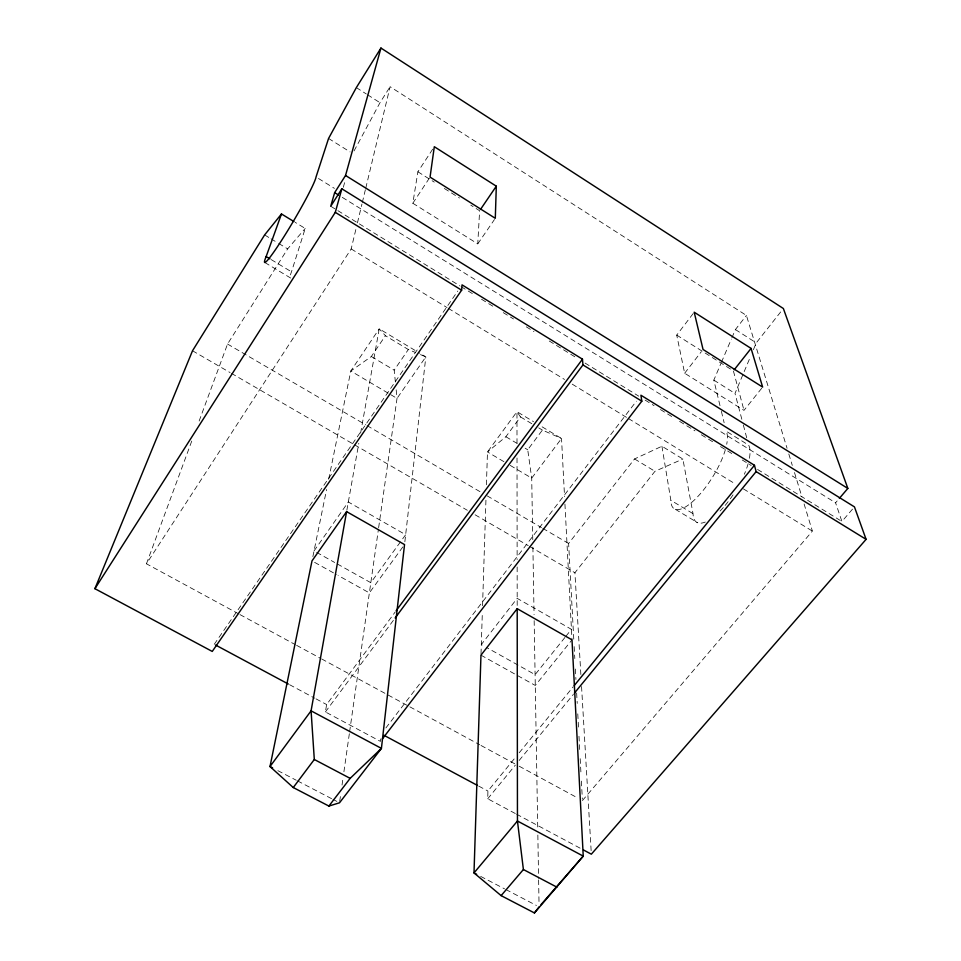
<?xml version="1.0" encoding="UTF-8"?>
<svg xmlns="http://www.w3.org/2000/svg" width="961" height="961" viewBox="0 0 961 961"><rect width="100%" height="100%" fill="white"/><g stroke="black" fill="none" stroke-linecap="round" stroke-linejoin="round"><path stroke-width="0.72" stroke-dasharray="4.8 3.6" d="M515.276 813.499L487.744 798.771L487.912 791.035L515.42 757.412M481.017 653.84L482.314 613.19M482.554 605.73L485.954 499.72M486.422 484.788L487.479 451.946L516.97 411.692L533.511 421.651M432.666 149.207L417.891 171.779L412.822 203.251L477.761 243.866L479.623 210.735L470.806 205.161M404.857 541.764L425.831 356.867L418.263 352.327M380.76 738.901L380.472 741.399L325.395 711.945L326.62 704.557L395.271 611.893M339.714 801.318L340.771 793.93M342.032 785.053L343.077 777.665M343.918 771.755L349.396 733.327M349.6 731.85L378.43 529.199M378.634 527.709L397.025 398.395L396.136 389.469M346.849 510.255L358.801 443.297M360.627 433.027L379.211 328.83L417.002 351.57M312.878 556.623L326.584 489.497M328.674 479.263L350.789 371.018L379.211 328.83L385.421 335.725L408.341 349.516L415.068 352.339M238.664 613.875L146.456 563.807L351.173 248.935L356.038 228.658M357.432 222.868L361.949 204.032M362.297 202.579L365.42 189.545M365.769 188.104L390.106 86.706L746.421 315.448L787.059 448.258M343.317 187.299L345.251 180.272M264.936 262.569L290.666 278.041A50.2 4.541 -59.4 0 1 291.495 271.819L305.214 228.466L295.219 222.363M146.456 563.807L191.912 440.631M199.143 421.026L227.541 344.038L287.651 248.875L305.214 228.466M741.832 419.272L735.009 393.409L750.517 356.543M753.388 349.708L756.259 342.885L781.569 310.811M720.005 405.662L713.831 380.124L720.822 363.726M721.411 362.357L731.321 339.137M731.91 337.767L735.405 329.563L746.421 315.448M354.044 150.949L379.991 102.707L390.106 86.706M412.822 203.251L429.231 178.362M388.04 393.073L350.789 371.018L371.342 356.519L385.421 335.725M477.761 243.866L494.459 219.516M395.379 382.034L394.19 370.129L408.341 349.516M214.231 644.314L457.784 291.039M314.043 550.929L348.326 502.002L405.65 534.724L401.302 540.719M400.425 541.92L370.814 582.702L335.978 563.206M402.779 547.001L369.36 592.901L338.08 575.447M503.912 461.676L487.479 451.946L505.882 436.738L520.466 416.906L516.97 411.692L517.006 443.057M325.395 711.945L394.262 619.172M532.766 539.638L531.709 478.134L527.733 449.772L542.4 430.084L561.524 438.504L564.551 496.645M761.701 388.256L743.994 410.359L684.652 373.24L676.724 335.101L693.325 313.346M385.89 727.945L636.374 401.181M684.652 373.24L701.302 351.738M573.765 639.137L568.624 543.482L634.548 458.938L661.925 446.24L682.875 459.034L693.037 513.654A46.921 16.421 -58 0 0 705.29 522.039M580.864 674.538L574.918 572.744L654.958 471.298L682.875 459.034M564.924 637.467L535.097 674.646L486.434 647.414M565.861 636.302L571.447 629.335L517.186 598.367L481.317 644.543L485.149 646.693M519.216 752.775L573.285 686.695M487.744 798.771L515.336 765.124M519.144 760.487L573.393 694.359M852.527 509.126L841.92 521.463L835.577 502.795L838.412 499.48M582.426 800.549L812.393 531.097L804.093 503.96M420.45 354.609L425.831 356.867L397.025 398.395L389.325 393.83M277.873 770.662L296.228 780.224M297.55 780.909L331.641 798.687M332.95 799.372L336.891 801.426M480.644 876.384L504.549 888.853M505.882 889.538L536.43 905.466M289.597 684.712L314.727 698.179M316.049 698.887L326.62 704.557M478.71 786.098L487.912 791.035M516.598 814.207L580.852 848.563M239.974 614.596L295.291 644.627M296.613 645.348L320.325 658.213M321.635 658.934L408.569 706.143M409.879 706.852L479.695 744.763M481.005 745.472L517.883 765.497M519.204 766.217L577.153 797.678M314.607 562.353L336.77 574.714M480.968 655.162L535.277 685.457L571.999 639.858L564.936 504.105M316.625 552.371L334.68 562.485M192.512 350.765L230.099 372.58M231.397 373.336L353.252 444.066M354.549 444.823L467.322 510.279M475.106 514.796L528.25 545.644M529.547 546.401L574.918 572.744M227.541 344.038L365.781 424.87M367.078 425.627L482.062 492.873M487.227 495.888L541.499 527.625M542.785 528.37L568.624 543.482M510.231 465.412L531.709 478.134L561.524 438.504L541.151 426.252M371.342 356.519L394.19 370.129M505.882 436.738L517.45 443.646M525.162 448.234L527.733 449.772M271.218 259.614L291.495 271.819M661.925 446.24L670.85 500.297L693.037 513.654M675.319 509.294L697.806 522.796M520.466 416.906L532.646 424.221M538.737 427.885L542.4 430.084M264.623 234.928L269.741 238.028M271.014 238.809L277.417 242.677M278.702 243.457L287.651 248.875M634.548 458.938L654.958 471.298M351.173 248.935L446.997 307.556M448.27 308.337L564.539 379.463M572.203 384.148L627.137 417.759M628.422 418.54L735.742 484.2M743.406 488.885L812.393 531.097M330.728 206.255L459.814 285.849M461.088 286.63L472.584 293.73M481.533 299.243L494.314 307.124M503.264 312.637L513.486 318.944M526.268 326.824L533.932 331.545M549.272 341.011L574.822 356.771M585.045 363.066L638.729 396.16M645.119 400.1L654.057 405.626M660.447 409.566L673.229 417.446M679.619 421.386L694.959 430.84M701.35 434.78L714.131 442.661M720.51 446.601L733.291 454.481M742.24 459.995L751.19 465.508M757.58 469.448L841.92 521.463M318.487 178.506L334.416 188.368M342.296 197.365L835.577 502.795M328.566 138.456L350.104 151.958M713.831 380.124L735.009 393.409M417.891 171.779L434.264 182.109M444.342 188.476L459.466 198.014M676.724 335.101L733.375 370.85L743.994 410.359M356.339 87.607L366.297 93.962M367.546 94.755L379.991 102.707M735.405 329.563L756.259 342.885M788.801 453.976L792.296 465.4M794.483 472.536L801.906 496.813M743.346 425.014L746.745 437.94M721.387 411.344L724.126 422.696M581.561 686.514L591.171 851.182M574.161 646.609L574.81 658.561M575.363 669.024L575.927 679.487M576.648 692.941L577.213 703.404M577.777 713.867L578.498 727.309M578.978 736.282L579.783 751.226M580.18 758.697L580.985 773.641M581.381 781.113L582.342 799.047M532.899 547.133L534.064 614.644M534.16 620.638L537.752 829.067M537.848 835.049L538.592 878.426M538.616 879.928L539.037 903.857M517.018 457.989L517.138 559.542M517.15 567.002L517.198 608.685M749.412 458.289A46.921 16.421 -58 0 0 748.643 445.123L726.192 431.213A47.101 15.808 -58.1 0 1 726.708 444.27M748.163 463.646A46.921 16.421 -58 0 1 744.367 474.217M733.039 494.891A46.921 16.421 -58 0 1 724.222 506.495M723.321 507.528A46.921 16.421 -58 0 1 718.744 512.345M725.387 449.616A47.101 15.808 -58.1 0 1 693.914 500.429A47.101 15.808 -58.1 0 1 670.85 500.297"/><path stroke-width="1.44" d="M496.308 186.182L495.299 218.303L430.06 177.112L434.3 146.709L496.308 186.182L480.452 209.498M293.97 221.595L281.477 213.967L264.623 234.928L192.512 350.765L94.911 588.685L212.249 651.438L461.64 290.186L462.037 284.864L582.474 359.174L582.955 364.928L395.151 617.959M346.609 511.624L311.076 710.84L314.307 759.49L293.261 787.539L270.005 766.554L312.001 560.9L346.609 511.624L404.533 544.587L381.421 748.391L339.509 802.795L328.89 806.063L293.261 787.539M94.911 588.685L335.293 212.345L341.84 188.8L854.449 506.891L866.089 539.349L591.339 854.185L583.471 849.968M341.84 188.8L330.728 206.255L334.656 192.632L345.54 175.479L380.952 48.05L783.371 308.517L847.842 488.428L839.349 498.375M269.957 258.845L266.149 256.563L281.477 213.967M380.952 48.05L356.339 87.607L328.566 138.456L316.037 176.98A50.404 3.724 -59.4 0 1 284.648 235.577A50.404 3.724 -59.4 0 1 266.149 256.563M396.16 610.691L582.474 359.174M534.436 912.95L583.243 856.119L571.999 639.858L517.198 608.685L480.968 655.162L474.001 872.924L501.125 895.628L534.436 912.95L539.085 906.86M328.89 806.063L350.152 778.362L381.421 748.391L311.076 710.84L270.005 766.554L272.624 767.923M382.298 739.021L641.816 401.193L640.927 395.235L754.457 465.28L756.127 471.611L866.089 539.349M734.264 369.721L751.07 348.411L694.202 312.205L703.056 349.48L762.638 387.091L751.07 348.411M574.234 685.541L754.457 465.28M574.342 693.193L756.127 471.611M501.125 895.628L523.397 869.525L517.45 821.006L517.198 608.685M541.043 904.601L583.243 856.119L517.45 821.006L474.001 872.924L476.656 874.306M314.307 759.49L350.152 778.362M523.397 869.525L556.899 887.159M215.564 645.023L288.276 684.004M383.968 735.297L477.389 785.389M335.293 212.345L461.64 290.186M582.955 364.928L641.816 401.193M334.656 192.632L338.476 194.999M345.54 175.479L847.842 488.428"/></g></svg>
